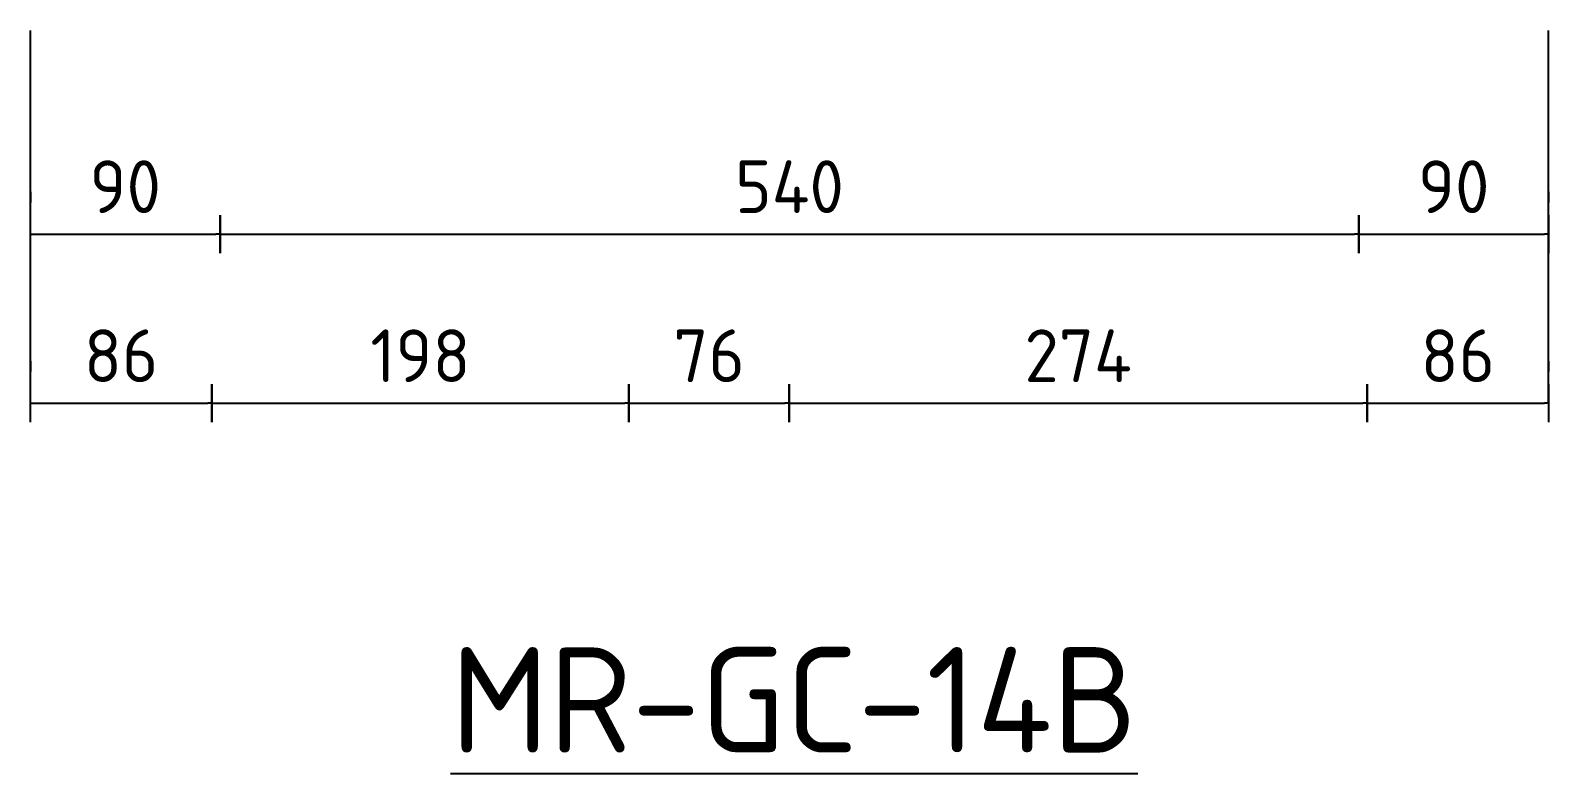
# Model space of a CAD drawing. Extents: x 0 to 420, y 0 to 297.
# Drawn here: x 253.2 to 325.2, y 88.9 to 124.1 of the extents above; entities that cross this region are included whole.
import ezdxf

# ---------------------------------------------------------------- set-up
doc = ezdxf.new("R2010")
doc.units = 0
doc.header["$LTSCALE"] = 12
doc.header["$MEASUREMENT"] = 0
doc.layers.get('0').update_dxf_attribs({"linetype": 'CONTINUOUS'})
doc.layers.get('Defpoints').update_dxf_attribs({"linetype": 'CONTINUOUS'})
doc.layers.add('L25', color=1, linetype='CONTINUOUS')
doc.layers.add('L50', color=7, linetype='CONTINUOUS')
doc.styles.add('ISO', font='iso3098b.shx')
doc.dimstyles.new('SIGNSDIM', dxfattribs={"dimtxt": 2.5, "dimasz": 0.2, "dimexe": 1.5, "dimexo": 2, "dimgap": 1, "dimtad": 1, "dimtoh": 1, "dimdec": 3, "dimlfac": 10, "dimrnd": 1, "dimdsep": 46, "dimtxsty": 'ISO', "dimblk": 'SGNDIM', "dimcen": 0.09, "dimse2": 1, "dimclrd": 256, "dimclre": 256, "dimclrt": 256, "dimadec": 0, "dimazin": 0, "dimtfac": 1, "dimtdec": 3, "dimtix": 1, "dimtmove": 2, "dimatfit": 3, "dimldrblk": 'SGNDIM', "dimfxl": 1, "dimtolj": 1, "dimarcsym": 0})

# ---------------------------------------------------------------- blocks, each defined once
blk = doc.blocks.new('SGNDIM')
for p, q in [((0, 4.5), (0, -4.5)), ((0, 0), (-1, 0))]:
    blk.add_line(p, q)
blk = doc.blocks.new('*D51')
at = {"layer": 'Defpoints', "color": 0, "transparency": 16777216}
for p in [(253.204, 106.447), (261.812, 106.447), (261.812, 106.447)]:
    blk.add_point(p, dxfattribs=at)
at = {"layer": 'L25', "lineweight": -2, "transparency": 16777216}
for p, q in [((253.204, 108.447), (253.204, 107.947)), ((253.404, 106.447), (261.612, 106.447))]:
    blk.add_line(p, q, dxfattribs=at)
at = {"layer": 'L25', "lineweight": -2, "transparency": 16777216, "xscale": 0.2, "yscale": 0.2, "zscale": 0.2, "rotation": 180}
blk.add_blockref('SGNDIM', (253.204, 106.447), dxfattribs=at)
at = {"layer": 'L25', "lineweight": -2, "transparency": 16777216, "xscale": 0.2, "yscale": 0.2, "zscale": 0.2}
blk.add_blockref('SGNDIM', (261.812, 106.447), dxfattribs=at)
at = {"layer": 'L25', "transparency": 16777216, "insert": (257.508, 108.697), "char_height": 2.5, "attachment_point": 5, "style": 'ISO'}
blk.add_mtext('\\A1;86', dxfattribs=at)
blk = doc.blocks.new('*D52')
at = {"layer": 'Defpoints', "color": 0, "transparency": 16777216}
for p in [(261.812, 106.447), (281.592, 106.447), (281.592, 106.447)]:
    blk.add_point(p, dxfattribs=at)
at = {"layer": 'L25', "lineweight": -2, "transparency": 16777216}
blk.add_line((262.012, 106.447), (281.392, 106.447), dxfattribs=at)
at = {"layer": 'L25', "lineweight": -2, "transparency": 16777216, "xscale": 0.2, "yscale": 0.2, "zscale": 0.2, "rotation": 180}
blk.add_blockref('SGNDIM', (261.812, 106.447), dxfattribs=at)
at = {"layer": 'L25', "lineweight": -2, "transparency": 16777216, "xscale": 0.2, "yscale": 0.2, "zscale": 0.2}
blk.add_blockref('SGNDIM', (281.592, 106.447), dxfattribs=at)
at = {"layer": 'L25', "transparency": 16777216, "insert": (271.702, 108.697), "char_height": 2.5, "attachment_point": 5, "style": 'ISO'}
blk.add_mtext('\\A1;198', dxfattribs=at)
blk = doc.blocks.new('*D53')
at = {"layer": 'Defpoints', "color": 0, "transparency": 16777216}
for p in [(281.592, 106.447), (289.186, 106.447), (289.186, 106.447)]:
    blk.add_point(p, dxfattribs=at)
at = {"layer": 'L25', "lineweight": -2, "transparency": 16777216}
blk.add_line((281.792, 106.447), (288.986, 106.447), dxfattribs=at)
at = {"layer": 'L25', "lineweight": -2, "transparency": 16777216, "xscale": 0.2, "yscale": 0.2, "zscale": 0.2, "rotation": 180}
blk.add_blockref('SGNDIM', (281.592, 106.447), dxfattribs=at)
at = {"layer": 'L25', "lineweight": -2, "transparency": 16777216, "xscale": 0.2, "yscale": 0.2, "zscale": 0.2}
blk.add_blockref('SGNDIM', (289.186, 106.447), dxfattribs=at)
at = {"layer": 'L25', "transparency": 16777216, "insert": (285.389, 108.697), "char_height": 2.5, "attachment_point": 5, "style": 'ISO'}
blk.add_mtext('\\A1;76', dxfattribs=at)
blk = doc.blocks.new('*D54')
at = {"layer": 'Defpoints', "color": 0, "transparency": 16777216}
for p in [(289.186, 106.447), (316.596, 106.447), (316.596, 106.447)]:
    blk.add_point(p, dxfattribs=at)
at = {"layer": 'L25', "lineweight": -2, "transparency": 16777216}
blk.add_line((289.386, 106.447), (316.396, 106.447), dxfattribs=at)
at = {"layer": 'L25', "lineweight": -2, "transparency": 16777216, "xscale": 0.2, "yscale": 0.2, "zscale": 0.2, "rotation": 180}
blk.add_blockref('SGNDIM', (289.186, 106.447), dxfattribs=at)
at = {"layer": 'L25', "lineweight": -2, "transparency": 16777216, "xscale": 0.2, "yscale": 0.2, "zscale": 0.2}
blk.add_blockref('SGNDIM', (316.596, 106.447), dxfattribs=at)
at = {"layer": 'L25', "transparency": 16777216, "insert": (302.891, 108.697), "char_height": 2.5, "attachment_point": 5, "style": 'ISO'}
blk.add_mtext('\\A1;274', dxfattribs=at)
blk = doc.blocks.new('*D55')
at = {"layer": 'Defpoints', "color": 0, "transparency": 16777216}
for p in [(316.596, 106.447), (325.204, 106.447), (325.204, 106.447)]:
    blk.add_point(p, dxfattribs=at)
at = {"layer": 'L25', "lineweight": -2, "transparency": 16777216}
for p, q in [((325.204, 108.447), (325.204, 107.947)), ((316.796, 106.447), (325.004, 106.447))]:
    blk.add_line(p, q, dxfattribs=at)
at = {"layer": 'L25', "lineweight": -2, "transparency": 16777216, "xscale": 0.2, "yscale": 0.2, "zscale": 0.2, "rotation": 180}
blk.add_blockref('SGNDIM', (316.596, 106.447), dxfattribs=at)
at = {"layer": 'L25', "lineweight": -2, "transparency": 16777216, "xscale": 0.2, "yscale": 0.2, "zscale": 0.2}
blk.add_blockref('SGNDIM', (325.204, 106.447), dxfattribs=at)
at = {"layer": 'L25', "transparency": 16777216, "insert": (320.9, 108.697), "char_height": 2.5, "attachment_point": 5, "style": 'ISO'}
blk.add_mtext('\\A1;86', dxfattribs=at)
blk = doc.blocks.new('*D56')
at = {"layer": 'Defpoints', "color": 0, "transparency": 16777216}
for p in [(253.204, 114.461), (262.205, 114.461), (262.205, 114.461)]:
    blk.add_point(p, dxfattribs=at)
at = {"layer": 'L25', "lineweight": -2, "transparency": 16777216}
for p, q in [((253.204, 116.461), (253.204, 115.961)), ((253.404, 114.461), (262.005, 114.461))]:
    blk.add_line(p, q, dxfattribs=at)
at = {"layer": 'L25', "lineweight": -2, "transparency": 16777216, "xscale": 0.2, "yscale": 0.2, "zscale": 0.2, "rotation": 180}
blk.add_blockref('SGNDIM', (253.204, 114.461), dxfattribs=at)
at = {"layer": 'L25', "lineweight": -2, "transparency": 16777216, "xscale": 0.2, "yscale": 0.2, "zscale": 0.2}
blk.add_blockref('SGNDIM', (262.205, 114.461), dxfattribs=at)
at = {"layer": 'L25', "transparency": 16777216, "insert": (257.704, 116.711), "char_height": 2.5, "attachment_point": 5, "style": 'ISO'}
blk.add_mtext('\\A1;90', dxfattribs=at)
blk = doc.blocks.new('*D57')
at = {"layer": 'Defpoints', "color": 0, "transparency": 16777216}
for p in [(262.205, 114.461), (316.203, 114.461), (316.203, 114.461)]:
    blk.add_point(p, dxfattribs=at)
at = {"layer": 'L25', "lineweight": -2, "transparency": 16777216}
blk.add_line((262.405, 114.461), (316.003, 114.461), dxfattribs=at)
at = {"layer": 'L25', "lineweight": -2, "transparency": 16777216, "xscale": 0.2, "yscale": 0.2, "zscale": 0.2, "rotation": 180}
blk.add_blockref('SGNDIM', (262.205, 114.461), dxfattribs=at)
at = {"layer": 'L25', "lineweight": -2, "transparency": 16777216, "xscale": 0.2, "yscale": 0.2, "zscale": 0.2}
blk.add_blockref('SGNDIM', (316.203, 114.461), dxfattribs=at)
at = {"layer": 'L25', "transparency": 16777216, "insert": (289.204, 116.711), "char_height": 2.5, "attachment_point": 5, "style": 'ISO'}
blk.add_mtext('\\A1;540', dxfattribs=at)
blk = doc.blocks.new('*D58')
at = {"layer": 'Defpoints', "color": 0, "transparency": 16777216}
for p in [(316.203, 114.461), (325.204, 114.461), (325.204, 114.461)]:
    blk.add_point(p, dxfattribs=at)
at = {"layer": 'L25', "lineweight": -2, "transparency": 16777216}
for p, q in [((325.204, 116.461), (325.204, 115.961)), ((316.403, 114.461), (325.004, 114.461))]:
    blk.add_line(p, q, dxfattribs=at)
at = {"layer": 'L25', "lineweight": -2, "transparency": 16777216, "xscale": 0.2, "yscale": 0.2, "zscale": 0.2, "rotation": 180}
blk.add_blockref('SGNDIM', (316.203, 114.461), dxfattribs=at)
at = {"layer": 'L25', "lineweight": -2, "transparency": 16777216, "xscale": 0.2, "yscale": 0.2, "zscale": 0.2}
blk.add_blockref('SGNDIM', (325.204, 114.461), dxfattribs=at)
at = {"layer": 'L25', "transparency": 16777216, "insert": (320.703, 116.711), "char_height": 2.5, "attachment_point": 5, "style": 'ISO'}
blk.add_mtext('\\A1;90', dxfattribs=at)

msp = doc.modelspace()

# ---------------------------------------------------------------- linework, layer by layer
at = {"layer": 'L25'}
for p, q in [((253.2039, 106.44664), (253.2039, 124.12055)), ((325.2039, 106.44664), (325.2039, 124.12055))]:
    msp.add_line(p, q, dxfattribs=at)

# ---------------------------------------------------------------- texts
at = {"layer": 'L50', "style": 'ISO'}
msp.add_text('%%UMR-GC-14B', height=5, dxfattribs=at).set_placement((273.13504, 89.88852))

# ---------------------------------------------------------------- dimensions: what is measured, and where the dimension line sits
at = {"layer": 'L25'}
for base, p1, p2, picture, middle in [((262.20476, 114.46149), (253.2039, 114.46149), (262.20476, 114.46149), '*D56', (257.70433, 116.71149)), ((261.81202, 106.44664), (253.2039, 106.44664), (261.81202, 106.44664), '*D51', (257.50796, 108.69664))]:
    dim = msp.add_linear_dim(base=base, p1=p1, p2=p2, dimstyle='SIGNSDIM', dxfattribs=at)
    dim.commit()
    dim.dimension.update_dxf_attribs({"geometry": picture, "text_midpoint": middle})
for base, p1, p2, override, picture, middle in [((316.20305, 114.46149), (262.20476, 114.46149), (316.20305, 114.46149), {"dimse1": 1}, '*D57', (289.2039, 116.71149)), ((325.203905, 114.461493), (316.203051, 114.461493), (325.203905, 114.461493), {"dimse1": 1, "dimse2": 0}, '*D58', (320.703478, 116.711493)), ((281.59233, 106.44664), (261.81202, 106.44664), (281.59233, 106.44664), {"dimse1": 1}, '*D52', (271.70218, 108.69664)), ((289.18559, 106.44664), (281.59233, 106.44664), (289.18559, 106.44664), {"dimse1": 1}, '*D53', (285.38896, 108.69664)), ((316.59579, 106.44664), (289.18559, 106.44664), (316.59579, 106.44664), {"dimse1": 1}, '*D54', (302.89069, 108.69664)), ((325.2039, 106.44664), (316.59579, 106.44664), (325.2039, 106.44664), {"dimse1": 1, "dimse2": 0}, '*D55', (320.89985, 108.69664))]:
    dim = msp.add_linear_dim(base=base, p1=p1, p2=p2, dimstyle='SIGNSDIM', override=override, dxfattribs=at)
    dim.commit()
    dim.dimension.update_dxf_attribs({"geometry": picture, "text_midpoint": middle})

doc.saveas('drawing.dxf')
